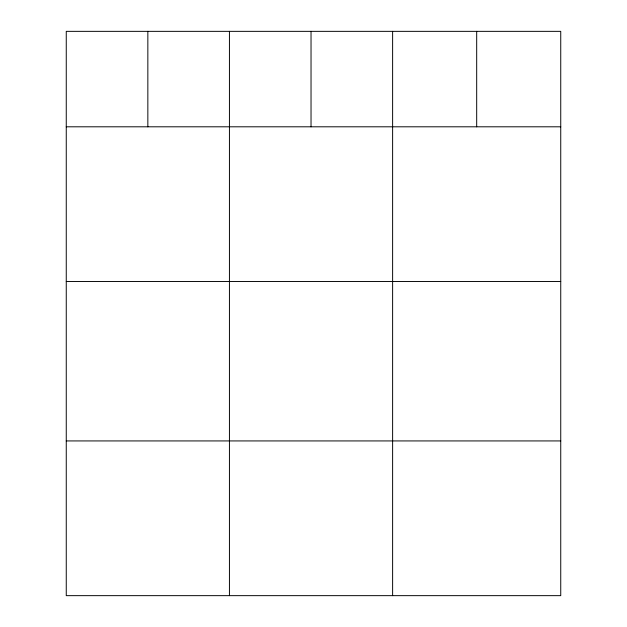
<?xml version="1.0" encoding="UTF-8"?>
<svg xmlns="http://www.w3.org/2000/svg" width="627" height="627" viewBox="0 0 627 627"><rect width="100%" height="100%" fill="white"/><g stroke="black" fill="none" stroke-linecap="round" stroke-linejoin="round"><path stroke-width="0.94" d="M560.742 126.803L560.742 595.65L66.258 595.65L66.258 31.35L560.742 31.35L560.742 126.803L66.258 126.803M66.258 281.523L560.742 281.523M66.258 440.93L560.742 440.93M476.685 31.35L476.685 126.803M392.62 31.35L392.62 595.65M311.031 31.35L311.031 126.803M229.435 31.35L229.435 595.65M147.847 31.35L147.847 126.803"/></g></svg>
